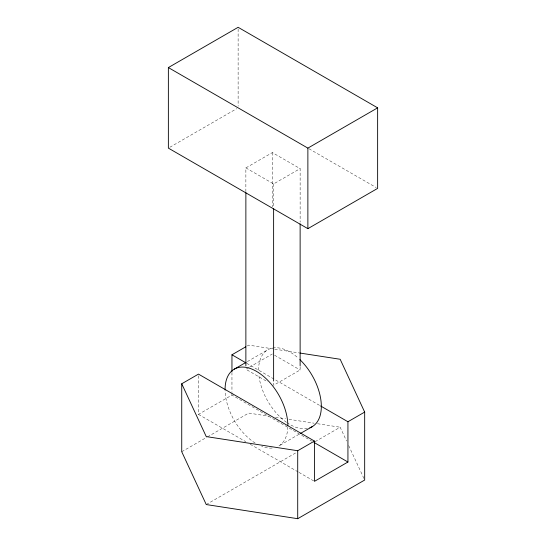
<?xml version="1.0" encoding="UTF-8"?>
<svg xmlns="http://www.w3.org/2000/svg" width="546" height="546" viewBox="0 0 546 546"><rect width="100%" height="100%" fill="white"/><g stroke="black" fill="none" stroke-linecap="round" stroke-linejoin="round"><path stroke-width="0.41" stroke-dasharray="2.73 2.05" d="M169.833 147.27L236.657 108.695M245.871 191.687L245.871 167.895L272.379 152.593L300.129 168.618L300.129 222.14M245.871 167.895L273.621 183.92L300.129 168.618M247.242 345.959L248.696 345.12L273.874 349.017M247.372 361.588L267.752 349.822M248.819 367.56L245.871 369.26L267.779 381.913M249.549 367.137L272.379 353.958M198.478 375.791L198.478 414.387L231.954 395.058L311.739 441.12M300.129 366.584L300.129 369.983L273.621 385.285L273.621 381.886M181.736 451.74L206.757 437.298M207.487 436.875L248.696 413.083L268.837 416.195M299.037 434.275L278.658 446.041A44.39 25.628 60 0 0 287.817 427.409M206.245 504.552L296.751 452.3M315.144 441.673L340.165 427.231L346.56 441.011M274.713 349.147L299.044 352.907M275.546 417.233L285.619 418.796M288.977 419.314L314.148 423.205M317.506 423.723L340.165 427.231M308.981 148.758L376.153 187.537M274.57 355.221L300.129 369.983M246.731 363.315L319.86 405.542M198.478 414.387L245.755 441.687M250.184 444.239L298.205 471.962M298.942 472.392L314.455 481.347M348.689 445.597L364.318 479.279M273.621 183.92L273.621 207.705M272.379 152.593L272.379 206.968M238.124 28.993L238.124 106.149M231.954 372.406L231.954 391.7M231.954 392.54L231.954 395.058M307.378 428.473A44.39 25.628 60 0 1 287.216 422.795M286.534 422.324A44.39 25.628 60 0 1 258.743 374.194M258.558 370.14A44.39 25.628 60 0 1 298.068 357.944M272.161 448.048A44.39 25.628 60 0 1 261.677 446.348M255.105 443.018A44.39 25.628 60 0 1 225.082 390.26"/><path stroke-width="0.82" d="M168.366 67.574L238.124 27.3L377.634 107.842L377.634 188.39L307.876 228.665L168.366 148.116L168.366 67.574L307.876 148.116L377.634 107.842M299.884 353.037L340.165 359.268L364.673 412.08L364.673 480.043L297.713 518.7L206.245 504.552L181.736 451.74L181.736 383.777L198.478 374.112L314.455 441.072L314.455 481.347L347.932 462.018L347.932 421.744L320.604 405.965M231.954 371.567L231.954 354.784L245.782 346.799M234.268 369.151L245.912 362.428M300.498 433.435L312.141 426.713M181.736 383.777L206.245 436.588L297.713 450.737L314.455 441.072M347.932 421.744L364.673 412.08M231.954 354.784L245.993 362.892M313.95 442.397L347.932 462.018M307.876 148.116L307.876 228.665M300.129 223.84L300.129 365.731M297.713 450.737L297.713 518.7M273.621 208.558L273.621 381.033M245.871 192.533L245.871 365.861M299.877 359.616A44.39 25.628 60 0 1 320.809 399.501A44.39 25.628 60 0 1 309.862 427.777M225.075 389.469A44.39 25.628 60 0 1 256.463 371.348A44.39 25.628 60 0 1 287.851 425.716"/></g></svg>
